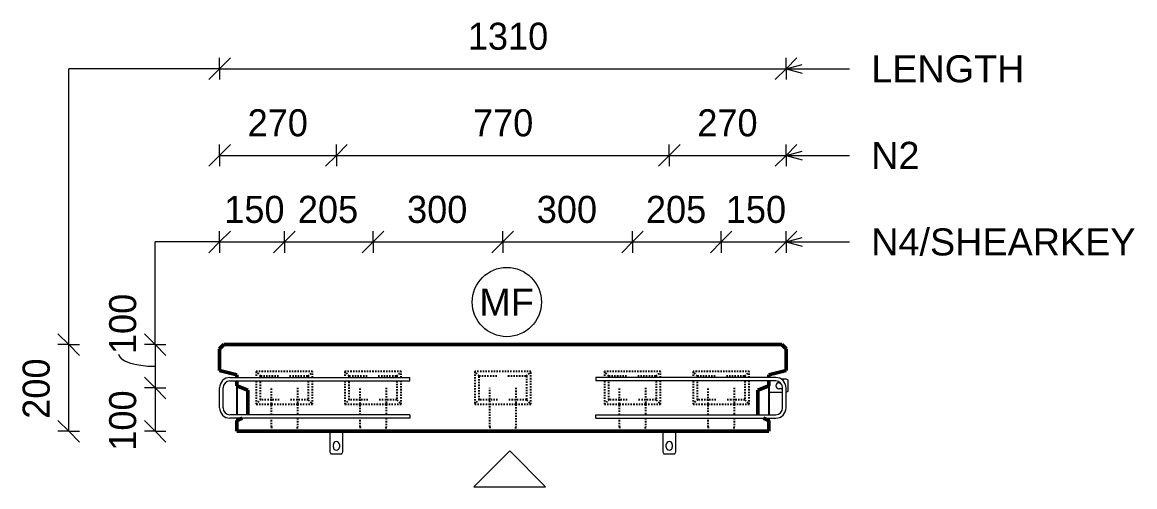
# Model space of a CAD drawing. Header units: millimetres. Extents: x -20701 to -6422, y 1067 to 18539.
# Drawn here: x -20701 to -18128, y 2383 to 3456 of the extents above; entities that cross this region are included whole.
import ezdxf

# ---------------------------------------------------------------- set-up
doc = ezdxf.new("R2010")
doc.units = ezdxf.units.MM
doc.linetypes.add('Dash', pattern=[6.36, 3.18, -3.18])
for name, color, linetype, lineweight in [('A-ANNO-DIMS', 211, 'Continuous', 9), ('A-ANNO-DIMS-25', 211, 'Continuous', 9), ('A-DETL-THIN', 151, 'Continuous', 18), ('A-GENM', 13, 'Continuous', 18), ('A-WALL', 113, 'Continuous', 25), ('A-WALL-HDLN', 110, 'Dash', 25), ('G-ANNO-TEXT', 231, 'Continuous', 9), ('S-RBAR', 171, 'Continuous', 18)]:
    doc.layers.add(name, color=color, linetype=linetype, lineweight=lineweight)
doc.styles.add('Arial', font='arial.ttf', dxfattribs={"height": 62.5})
doc.styles.add('Nirmala UI Semilight', font='NirmalaS.ttf', dxfattribs={"height": 62.5})
doc.dimstyles.new('Arrow_Filled_-_2_5_NI_UI', dxfattribs={"dimscale": 304.8, "dimtxt": 65.460247, "dimasz": 0.164042, "dimexe": 0.082021, "dimexo": 0.0625, "dimgap": 0.082021, "dimtad": 1, "dimdec": 0, "dimzin": 0, "dimdsep": 46, "dimtxsty": 'Nirmala UI Semilight', "dimblk1": 'OBLIQUE', "dimblk2": 'OBLIQUE', "dimsah": 1, "dimcen": 0.09, "dimazin": 0, "dimtfac": 1, "dimtdec": 4, "dimtix": 1, "dimtmove": 0, "dimatfit": 3, "dimfxl": 0.082021, "dimfxlon": 1, "dimtvp": 1, "dimtolj": 1, "dimtzin": 0, "dimarcsym": 2})
doc.dimstyles.new('Arrow_Filled_-_2_5_NI_UI_1', dxfattribs={"dimscale": 304.8, "dimtxt": 65.460247, "dimasz": 0.164042, "dimexe": 0.082021, "dimexo": 0.0625, "dimgap": 0.082021, "dimtad": 1, "dimdec": 0, "dimzin": 0, "dimdsep": 46, "dimtxsty": 'Nirmala UI Semilight', "dimblk1": 'OBLIQUE', "dimblk2": 'OBLIQUE', "dimsah": 1, "dimcen": 0.09, "dimazin": 0, "dimtfac": 1, "dimtdec": 4, "dimtix": 1, "dimtmove": 1, "dimatfit": 3, "dimfxl": 0.082021, "dimfxlon": 1, "dimtvp": 1, "dimtolj": 1, "dimtzin": 0, "dimarcsym": 2})
doc.dimstyles.new('Arrow_Filled_-_2_5_NI_UI_2', dxfattribs={"dimscale": 304.8, "dimtxt": 65.460247, "dimasz": 0.164042, "dimexe": 0.082021, "dimexo": 0.0625, "dimgap": 0.082021, "dimtad": 1, "dimdec": 0, "dimzin": 0, "dimdsep": 46, "dimtxsty": 'Nirmala UI Semilight', "dimblk1": 'OBLIQUE', "dimblk2": 'OBLIQUE', "dimsah": 1, "dimcen": 0.09, "dimazin": 0, "dimtfac": 1, "dimtdec": 4, "dimtix": 1, "dimtmove": 2, "dimatfit": 3, "dimfxl": 0.082021, "dimfxlon": 1, "dimtvp": 1, "dimtolj": 1, "dimtzin": 0, "dimarcsym": 2})

# ---------------------------------------------------------------- blocks, each defined once
blk = doc.blocks.new('RR spread anchor face based - RR-SA-1_4-160-2134593-Elevation Top')
at = {"layer": 'A-GENM'}
for p, q in [((-19219.6, 2511.2), (-19219.6, 2463.8)), ((-19189.6, 2463.8), (-19189.6, 2511.2)), ((-19211.6, 2474.3), (-19211.6, 2480.3)), ((-19197.6, 2480.3), (-19197.6, 2474.3)), ((-19219.6, 2463.8), (-19217.1, 2458.8)), ((-19217.1, 2458.8), (-19192.1, 2458.8)), ((-19192.1, 2458.8), (-19189.6, 2463.8))]:
    blk.add_line(p, q, dxfattribs=at)
for centre, start, end in [((-19204.6, 2480.3), 0, 180), ((-19204.6, 2474.3), 180, 0)]:
    blk.add_arc(centre, 7, start, end, dxfattribs=at)
blk = doc.blocks.new('RR spread anchor face based - RR-SA-2_5-200-1726821-Elevation Top')
at = {"layer": 'A-GENM'}
for p, q in [((-18934.6, 2631.2), (-18945.5, 2631.2)), ((-18929.6, 2628.7), (-18934.6, 2631.2)), ((-18929.6, 2603.7), (-18929.6, 2628.7)), ((-18974.6, 2601.2), (-18942.6, 2601.2)), ((-18951.1, 2623.2), (-18948.2, 2623.2)), ((-18945.1, 2609.2), (-18951.1, 2609.2)), ((-18934.6, 2601.2), (-18929.6, 2603.7))]:
    blk.add_line(p, q, dxfattribs=at)
for centre, start, end in [((-18951.1, 2616.2), 90, 270), ((-18945.1, 2616.2), 270, 291.1151)]:
    blk.add_arc(centre, 7, start, end, dxfattribs=at)
blk = doc.blocks.new('DIMBLOCK1-Elevation Top')
at = {"layer": 'A-ANNO-DIMS-25'}
for p, q in [((-20244.6, 2948.3), (-20219.6, 2973.3)), ((-20244.6, 2948.3), (-20244.6, 2973.3)), ((-20094.7, 2948.3), (-20069.7, 2973.3)), ((-20094.7, 2948.3), (-20094.7, 2973.3)), ((-20244.6, 2948.3), (-20269.6, 2923.3)), ((-20244.6, 2948.3), (-20094.7, 2948.3)), ((-20244.6, 2948.3), (-20244.6, 2923.3)), ((-20094.7, 2948.3), (-20119.7, 2923.3)), ((-20094.7, 2948.3), (-20094.7, 2923.3))]:
    blk.add_line(p, q, dxfattribs=at)
at = {"layer": 'A-ANNO-DIMS-25', "color": 0, "insert": (-20233.9, 3054.8), "char_height": 62.5, "width": 154.248, "attachment_point": 1, "line_spacing_factor": 1.142579, "style": 'Nirmala UI Semilight'}
blk.add_mtext('150', dxfattribs=at)
blk = doc.blocks.new('_Oblique')
at = {"color": 0, "linetype": 'ByBlock', "lineweight": -2}
blk.add_line((-0.5, -0.5), (0.5, 0.5), dxfattribs=at)
blk = doc.blocks.new('DIMBLOCK2-Elevation Top')
at = {"layer": 'A-ANNO-DIMS-25'}
for p, q in [((-20094.7, 2948.3), (-20069.7, 2973.3)), ((-20094.7, 2948.3), (-20094.7, 2973.3)), ((-19889.7, 2948.3), (-19864.7, 2973.3)), ((-19889.7, 2948.3), (-19889.7, 2973.3)), ((-20094.7, 2948.3), (-20119.7, 2923.3)), ((-20094.7, 2948.3), (-19889.7, 2948.3)), ((-20094.7, 2948.3), (-20094.7, 2923.3)), ((-19889.7, 2948.3), (-19914.7, 2923.3)), ((-19889.7, 2948.3), (-19889.7, 2923.3))]:
    blk.add_line(p, q, dxfattribs=at)
at = {"layer": 'A-ANNO-DIMS-25', "color": 0, "insert": (-20063.6, 3054.8), "char_height": 62.5, "width": 171.387, "attachment_point": 1, "line_spacing_factor": 1.142579, "style": 'Nirmala UI Semilight'}
blk.add_mtext('205', dxfattribs=at)
blk = doc.blocks.new('DIMBLOCK3-Elevation Top')
at = {"layer": 'A-ANNO-DIMS-25'}
for p, q in [((-19889.7, 2948.3), (-19864.7, 2973.3)), ((-19889.7, 2948.3), (-19889.7, 2973.3)), ((-19589.7, 2948.3), (-19564.7, 2973.3)), ((-19589.7, 2948.3), (-19589.7, 2973.3)), ((-19889.7, 2948.3), (-19914.7, 2923.3)), ((-19889.7, 2948.3), (-19589.7, 2948.3)), ((-19889.7, 2948.3), (-19889.7, 2923.3)), ((-19589.7, 2948.3), (-19614.7, 2923.3)), ((-19589.7, 2948.3), (-19589.7, 2923.3))]:
    blk.add_line(p, q, dxfattribs=at)
at = {"layer": 'A-ANNO-DIMS-25', "color": 0, "insert": (-19811.1, 3054.8), "char_height": 62.5, "width": 171.387, "attachment_point": 1, "line_spacing_factor": 1.142579, "style": 'Nirmala UI Semilight'}
blk.add_mtext('300', dxfattribs=at)
blk = doc.blocks.new('DIMBLOCK4-Elevation Top')
at = {"layer": 'A-ANNO-DIMS-25'}
for p, q in [((-19589.7, 2948.3), (-19564.7, 2973.3)), ((-19589.7, 2948.3), (-19589.7, 2973.3)), ((-19289.7, 2948.3), (-19264.7, 2973.3)), ((-19289.7, 2948.3), (-19289.7, 2973.3)), ((-19589.7, 2948.3), (-19614.7, 2923.3)), ((-19589.7, 2948.3), (-19289.7, 2948.3)), ((-19589.7, 2948.3), (-19589.7, 2923.3)), ((-19289.7, 2948.3), (-19314.7, 2923.3)), ((-19289.7, 2948.3), (-19289.7, 2923.3))]:
    blk.add_line(p, q, dxfattribs=at)
at = {"layer": 'A-ANNO-DIMS-25', "color": 0, "insert": (-19511.1, 3054.8), "char_height": 62.5, "width": 171.387, "attachment_point": 1, "line_spacing_factor": 1.142579, "style": 'Nirmala UI Semilight'}
blk.add_mtext('300', dxfattribs=at)
blk = doc.blocks.new('DIMBLOCK5-Elevation Top')
at = {"layer": 'A-ANNO-DIMS-25'}
for p, q in [((-19289.7, 2948.3), (-19264.7, 2973.3)), ((-19289.7, 2948.3), (-19289.7, 2973.3)), ((-19084.7, 2948.3), (-19059.7, 2973.3)), ((-19084.7, 2948.3), (-19084.7, 2973.3)), ((-19289.7, 2948.3), (-19314.7, 2923.3)), ((-19289.7, 2948.3), (-19084.7, 2948.3)), ((-19289.7, 2948.3), (-19289.7, 2923.3)), ((-19084.7, 2948.3), (-19109.7, 2923.3)), ((-19084.7, 2948.3), (-19084.7, 2923.3))]:
    blk.add_line(p, q, dxfattribs=at)
at = {"layer": 'A-ANNO-DIMS-25', "color": 0, "insert": (-19258.6, 3054.8), "char_height": 62.5, "width": 171.387, "attachment_point": 1, "line_spacing_factor": 1.142579, "style": 'Nirmala UI Semilight'}
blk.add_mtext('205', dxfattribs=at)
blk = doc.blocks.new('DIMBLOCK6-Elevation Top')
at = {"layer": 'A-ANNO-DIMS-25'}
for p, q in [((-19084.7, 2948.3), (-19059.7, 2973.3)), ((-19084.7, 2948.3), (-19084.7, 2973.3)), ((-18934.6, 2948.3), (-18909.6, 2973.3)), ((-18934.6, 2948.3), (-18934.6, 2973.3)), ((-19084.7, 2948.3), (-19109.7, 2923.3)), ((-19084.7, 2948.3), (-18934.6, 2948.3)), ((-19084.7, 2948.3), (-19084.7, 2923.3)), ((-18934.6, 2948.3), (-18959.6, 2923.3)), ((-18934.6, 2948.3), (-18934.6, 2923.3))]:
    blk.add_line(p, q, dxfattribs=at)
at = {"layer": 'A-ANNO-DIMS-25', "color": 0, "insert": (-19073.9, 3054.8), "char_height": 62.5, "width": 154.248, "attachment_point": 1, "line_spacing_factor": 1.142579, "style": 'Nirmala UI Semilight'}
blk.add_mtext('150', dxfattribs=at)
blk = doc.blocks.new('DIMBLOCK7-Elevation Top')
at = {"layer": 'A-ANNO-DIMS-25'}
for p, q in [((-20244.6, 3148.3), (-20219.6, 3173.3)), ((-20244.6, 3148.3), (-20244.6, 3173.3)), ((-19974.6, 3148.3), (-19949.6, 3173.3)), ((-19974.6, 3148.3), (-19974.6, 3173.3)), ((-20244.6, 3148.3), (-20269.6, 3123.3)), ((-20244.6, 3148.3), (-19974.6, 3148.3)), ((-20244.6, 3148.3), (-20244.6, 3123.3)), ((-19974.6, 3148.3), (-19999.6, 3123.3)), ((-19974.6, 3148.3), (-19974.6, 3123.3))]:
    blk.add_line(p, q, dxfattribs=at)
at = {"layer": 'A-ANNO-DIMS-25', "color": 0, "insert": (-20179.8, 3254.8), "char_height": 62.5, "width": 168.53, "attachment_point": 1, "line_spacing_factor": 1.142579, "style": 'Nirmala UI Semilight'}
blk.add_mtext('270', dxfattribs=at)
blk = doc.blocks.new('DIMBLOCK8-Elevation Top')
at = {"layer": 'A-ANNO-DIMS-25'}
for p, q in [((-19974.6, 3148.3), (-19949.6, 3173.3)), ((-19974.6, 3148.3), (-19974.6, 3173.3)), ((-19204.6, 3148.3), (-19179.6, 3173.3)), ((-19204.6, 3148.3), (-19204.6, 3173.3)), ((-19974.6, 3148.3), (-19999.6, 3123.3)), ((-19974.6, 3148.3), (-19204.6, 3148.3)), ((-19974.6, 3148.3), (-19974.6, 3123.3)), ((-19204.6, 3148.3), (-19229.6, 3123.3)), ((-19204.6, 3148.3), (-19204.6, 3123.3))]:
    blk.add_line(p, q, dxfattribs=at)
at = {"layer": 'A-ANNO-DIMS-25', "color": 0, "insert": (-19658.6, 3254.8), "char_height": 62.5, "width": 165.674, "attachment_point": 1, "line_spacing_factor": 1.142579, "style": 'Nirmala UI Semilight'}
blk.add_mtext('770', dxfattribs=at)
blk = doc.blocks.new('DIMBLOCK9-Elevation Top')
at = {"layer": 'A-ANNO-DIMS-25'}
for p, q in [((-19204.6, 3148.3), (-19179.6, 3173.3)), ((-19204.6, 3148.3), (-19204.6, 3173.3)), ((-18934.6, 3148.3), (-18909.6, 3173.3)), ((-18934.6, 3148.3), (-18934.6, 3173.3)), ((-19204.6, 3148.3), (-19229.6, 3123.3)), ((-19204.6, 3148.3), (-18934.6, 3148.3)), ((-19204.6, 3148.3), (-19204.6, 3123.3)), ((-18934.6, 3148.3), (-18959.6, 3123.3)), ((-18934.6, 3148.3), (-18934.6, 3123.3))]:
    blk.add_line(p, q, dxfattribs=at)
at = {"layer": 'A-ANNO-DIMS-25', "color": 0, "insert": (-19139.8, 3254.8), "char_height": 62.5, "width": 168.53, "attachment_point": 1, "line_spacing_factor": 1.142579, "style": 'Nirmala UI Semilight'}
blk.add_mtext('270', dxfattribs=at)
blk = doc.blocks.new('DIMBLOCK10-Elevation Top')
at = {"layer": 'A-ANNO-DIMS-25'}
for p, q in [((-20244.6, 3348.3), (-20219.6, 3373.3)), ((-20244.6, 3348.3), (-20244.6, 3373.3)), ((-18934.6, 3348.3), (-18909.6, 3373.3)), ((-18934.6, 3348.3), (-18934.6, 3373.3)), ((-20244.6, 3348.3), (-20269.6, 3323.3)), ((-20244.6, 3348.3), (-18934.6, 3348.3)), ((-20244.6, 3348.3), (-20244.6, 3323.3)), ((-18934.6, 3348.3), (-18959.6, 3323.3)), ((-18934.6, 3348.3), (-18934.6, 3323.3))]:
    blk.add_line(p, q, dxfattribs=at)
at = {"layer": 'A-ANNO-DIMS-25', "color": 0, "insert": (-19670.5, 3454.8), "char_height": 62.5, "width": 194.238, "attachment_point": 1, "line_spacing_factor": 1.142579, "style": 'Nirmala UI Semilight'}
blk.add_mtext('1310', dxfattribs=at)
blk = doc.blocks.new('DIMBLOCK11-Elevation Top')
at = {"layer": 'A-ANNO-DIMS-25'}
for p, q in [((-20393.6, 2711.2), (-20418.6, 2736.2)), ((-20393.6, 2711.2), (-20418.6, 2711.2)), ((-20393.6, 2711.2), (-20393.6, 2611.2)), ((-20393.6, 2711.2), (-20368.6, 2686.2)), ((-20393.6, 2711.2), (-20368.6, 2711.2)), ((-20393.6, 2611.2), (-20418.6, 2636.2)), ((-20393.6, 2611.2), (-20418.6, 2611.2)), ((-20393.6, 2611.2), (-20368.6, 2586.2)), ((-20393.6, 2611.2), (-20368.6, 2611.2))]:
    blk.add_line(p, q, dxfattribs=at)
blk.add_ellipse((-20393.6, 2689.2), major_axis=(-84.5, 0), ratio=0.331569, start_param=0, end_param=1.570796, dxfattribs=at)
at = {"layer": 'A-ANNO-DIMS-25', "color": 0, "insert": (-20500.1, 2689.2), "char_height": 62.5, "width": 154.248, "attachment_point": 1, "rotation": 90, "line_spacing_factor": 1.142579, "style": 'Nirmala UI Semilight'}
blk.add_mtext('100', dxfattribs=at)
blk = doc.blocks.new('DIMBLOCK12-Elevation Top')
at = {"layer": 'A-ANNO-DIMS-25'}
for p, q in [((-20393.6, 2611.2), (-20418.6, 2636.2)), ((-20393.6, 2611.2), (-20418.6, 2611.2)), ((-20393.6, 2611.2), (-20393.6, 2511.2)), ((-20393.6, 2611.2), (-20368.6, 2586.2)), ((-20393.6, 2611.2), (-20368.6, 2611.2)), ((-20393.6, 2511.2), (-20418.6, 2536.2)), ((-20393.6, 2511.2), (-20418.6, 2511.2)), ((-20393.6, 2511.2), (-20368.6, 2486.2)), ((-20393.6, 2511.2), (-20368.6, 2511.2))]:
    blk.add_line(p, q, dxfattribs=at)
at = {"layer": 'A-ANNO-DIMS-25', "color": 0, "insert": (-20500.1, 2466), "char_height": 62.5, "width": 154.248, "attachment_point": 1, "rotation": 90, "line_spacing_factor": 1.142579, "style": 'Nirmala UI Semilight'}
blk.add_mtext('100', dxfattribs=at)
blk = doc.blocks.new('DIMBLOCK13-Elevation Top')
at = {"layer": 'A-ANNO-DIMS-25'}
for p, q in [((-20593.6, 2711.2), (-20618.6, 2736.2)), ((-20593.6, 2711.2), (-20618.6, 2711.2)), ((-20593.6, 2511.2), (-20593.6, 2711.2)), ((-20593.6, 2711.2), (-20568.6, 2686.2)), ((-20593.6, 2711.2), (-20568.6, 2711.2)), ((-20593.6, 2511.2), (-20618.6, 2536.2)), ((-20593.6, 2511.2), (-20618.6, 2511.2)), ((-20593.6, 2511.2), (-20568.6, 2486.2)), ((-20593.6, 2511.2), (-20568.6, 2511.2))]:
    blk.add_line(p, q, dxfattribs=at)
at = {"layer": 'A-ANNO-DIMS-25', "color": 0, "insert": (-20700.1, 2539.8), "char_height": 62.5, "width": 171.387, "attachment_point": 1, "rotation": 90, "line_spacing_factor": 1.142579, "style": 'Nirmala UI Semilight'}
blk.add_mtext('200', dxfattribs=at)

msp = doc.modelspace()

# ---------------------------------------------------------------- linework, layer by layer
at = {"layer": 'A-DETL-THIN'}
for p, q in [((-20593.6, 2711.2), (-20593.6, 3348.3)), ((-20244.6, 3348.3), (-20593.6, 3348.3)), ((-20393.6, 2711.2), (-20393.6, 2948.3)), ((-20244.6, 2948.3), (-20393.6, 2948.3)), ((-19573.7, 2466.1), (-19656.9, 2382.9)), ((-19490.6, 2382.9), (-19573.7, 2466.1)), ((-19656.9, 2382.9), (-19490.6, 2382.9))]:
    msp.add_line(p, q, dxfattribs=at)
msp.add_circle((-19580.3, 2809.5), 80, dxfattribs=at)
at = {"layer": 'A-WALL', "lineweight": 50}
for p, q in [((-20234.6, 2711.2), (-20244.6, 2701.2)), ((-18944.6, 2711.2), (-20234.6, 2711.2)), ((-18934.6, 2701.2), (-18944.6, 2711.2)), ((-20244.6, 2701.2), (-20244.6, 2651.2)), ((-18934.6, 2651.2), (-18934.6, 2701.2)), ((-20244.6, 2651.2), (-20204.6, 2641.2)), ((-18974.6, 2641.2), (-18934.6, 2651.2)), ((-20204.6, 2641.2), (-20204.6, 2635.2)), ((-20204.6, 2627.2), (-20204.6, 2616.2)), ((-18974.6, 2635.2), (-18974.6, 2641.2)), ((-18974.6, 2616.2), (-18974.6, 2627.2)), ((-20204.6, 2616.2), (-20179.6, 2606.2)), ((-20179.6, 2606.2), (-20179.6, 2549.2)), ((-18999.6, 2606.2), (-18974.6, 2616.2)), ((-18999.6, 2549.2), (-18999.6, 2606.2)), ((-20192.1, 2541.2), (-20204.6, 2536.2)), ((-20204.6, 2536.2), (-20204.6, 2511.2)), ((-18974.6, 2536.2), (-18987.1, 2541.2)), ((-18974.6, 2511.2), (-18974.6, 2536.2)), ((-20204.6, 2511.2), (-18974.6, 2511.2))]:
    msp.add_line(p, q, dxfattribs=at)
at = {"layer": 'A-WALL'}
for p, q in [((-20204.6, 2616.1), (-20204.6, 2549.2)), ((-18974.6, 2616.1), (-18974.6, 2549.2)), ((-20204.6, 2541.2), (-20204.6, 2536.2)), ((-18974.6, 2541.2), (-18974.6, 2536.2))]:
    msp.add_line(p, q, dxfattribs=at)
at = {"layer": 'A-WALL-HDLN'}
for p, q in [((-20029.7, 2648.7), (-20159.7, 2648.7)), ((-20159.7, 2648.7), (-20159.7, 2635.2)), ((-20149.7, 2638.7), (-20159.7, 2648.7)), ((-20159.7, 2627.2), (-20159.7, 2573.7)), ((-20149.7, 2638.7), (-20106.7, 2638.7)), ((-20149.7, 2635.2), (-20149.7, 2638.7)), ((-20149.7, 2583.7), (-20149.7, 2627.2)), ((-20082.7, 2638.7), (-20039.7, 2638.7)), ((-20039.7, 2638.7), (-20029.7, 2648.7)), ((-20039.7, 2638.7), (-20039.7, 2635.2)), ((-20039.7, 2627.2), (-20039.7, 2583.7)), ((-20029.7, 2635.2), (-20029.7, 2648.7)), ((-20029.7, 2573.7), (-20029.7, 2627.2)), ((-19824.7, 2648.7), (-19954.7, 2648.7)), ((-19954.7, 2648.7), (-19954.7, 2635.2)), ((-19944.7, 2638.7), (-19954.7, 2648.7)), ((-19954.7, 2627.2), (-19954.7, 2573.7)), ((-19944.7, 2638.7), (-19901.7, 2638.7)), ((-19944.7, 2635.2), (-19944.7, 2638.7)), ((-19944.7, 2583.7), (-19944.7, 2627.2)), ((-19877.7, 2638.7), (-19834.7, 2638.7)), ((-19834.7, 2638.7), (-19824.7, 2648.7)), ((-19834.7, 2638.7), (-19834.7, 2635.2)), ((-19834.7, 2627.2), (-19834.7, 2583.7)), ((-19824.7, 2635.2), (-19824.7, 2648.7)), ((-19824.7, 2573.7), (-19824.7, 2627.2)), ((-19524.7, 2648.7), (-19654.7, 2648.7)), ((-19654.7, 2648.7), (-19654.7, 2573.7)), ((-19644.7, 2638.7), (-19654.7, 2648.7)), ((-19644.7, 2638.7), (-19601.7, 2638.7)), ((-19644.7, 2583.7), (-19644.7, 2638.7)), ((-19577.7, 2638.7), (-19534.7, 2638.7)), ((-19534.7, 2638.7), (-19524.7, 2648.7)), ((-19534.7, 2638.7), (-19534.7, 2583.7)), ((-19524.7, 2573.7), (-19524.7, 2648.7)), ((-19224.7, 2648.7), (-19354.7, 2648.7)), ((-19354.7, 2648.7), (-19354.7, 2635.2)), ((-19344.7, 2638.7), (-19354.7, 2648.7)), ((-19354.7, 2627.2), (-19354.7, 2573.7)), ((-19344.7, 2638.7), (-19301.7, 2638.7)), ((-19344.7, 2635.2), (-19344.7, 2638.7)), ((-19344.7, 2583.7), (-19344.7, 2627.2)), ((-19277.7, 2638.7), (-19234.7, 2638.7)), ((-19234.7, 2638.7), (-19224.7, 2648.7)), ((-19234.7, 2638.7), (-19234.7, 2635.2)), ((-19234.7, 2627.2), (-19234.7, 2583.7)), ((-19224.7, 2635.2), (-19224.7, 2648.7)), ((-19224.7, 2573.7), (-19224.7, 2627.2)), ((-19019.7, 2648.7), (-19149.7, 2648.7)), ((-19149.7, 2648.7), (-19149.7, 2635.2)), ((-19139.7, 2638.7), (-19149.7, 2648.7)), ((-19149.7, 2627.2), (-19149.7, 2573.7)), ((-19139.7, 2638.7), (-19096.7, 2638.7)), ((-19139.7, 2635.2), (-19139.7, 2638.7)), ((-19139.7, 2583.7), (-19139.7, 2627.2)), ((-19072.7, 2638.7), (-19029.7, 2638.7)), ((-19029.7, 2638.7), (-19019.7, 2648.7)), ((-19029.7, 2638.7), (-19029.7, 2635.2)), ((-19029.7, 2627.2), (-19029.7, 2583.7)), ((-19019.7, 2635.2), (-19019.7, 2648.7)), ((-19019.7, 2573.7), (-19019.7, 2627.2)), ((-20159.7, 2573.7), (-20149.7, 2583.7)), ((-20159.7, 2573.7), (-20124.7, 2573.7)), ((-20124.7, 2583.7), (-20149.7, 2583.7)), ((-20106.7, 2583.7), (-20124.6, 2583.7)), ((-20124.6, 2573.7), (-20064.7, 2573.7)), ((-20064.7, 2583.7), (-20082.7, 2583.7)), ((-20039.7, 2583.7), (-20064.6, 2583.7)), ((-20064.6, 2573.7), (-20029.7, 2573.7)), ((-20039.7, 2583.7), (-20029.7, 2573.7)), ((-19954.7, 2573.7), (-19944.7, 2583.7)), ((-19954.7, 2573.7), (-19919.7, 2573.7)), ((-19919.7, 2583.7), (-19944.7, 2583.7)), ((-19901.7, 2583.7), (-19919.6, 2583.7)), ((-19919.6, 2573.7), (-19859.7, 2573.7)), ((-19859.7, 2583.7), (-19877.7, 2583.7)), ((-19834.7, 2583.7), (-19859.6, 2583.7)), ((-19859.6, 2573.7), (-19824.7, 2573.7)), ((-19834.7, 2583.7), (-19824.7, 2573.7)), ((-19654.7, 2573.7), (-19644.7, 2583.7)), ((-19654.7, 2573.7), (-19619.7, 2573.7)), ((-19619.7, 2583.7), (-19644.7, 2583.7)), ((-19601.7, 2583.7), (-19619.6, 2583.7)), ((-19619.6, 2573.7), (-19559.7, 2573.7)), ((-19559.7, 2583.7), (-19577.7, 2583.7)), ((-19534.7, 2583.7), (-19559.6, 2583.7)), ((-19559.6, 2573.7), (-19524.7, 2573.7)), ((-19534.7, 2583.7), (-19524.7, 2573.7)), ((-19354.7, 2573.7), (-19344.7, 2583.7)), ((-19354.7, 2573.7), (-19319.7, 2573.7)), ((-19319.7, 2583.7), (-19344.7, 2583.7)), ((-19301.7, 2583.7), (-19319.6, 2583.7)), ((-19319.6, 2573.7), (-19259.7, 2573.7)), ((-19259.7, 2583.7), (-19277.7, 2583.7)), ((-19234.7, 2583.7), (-19259.6, 2583.7)), ((-19259.6, 2573.7), (-19224.7, 2573.7)), ((-19234.7, 2583.7), (-19224.7, 2573.7)), ((-19149.7, 2573.7), (-19139.7, 2583.7)), ((-19149.7, 2573.7), (-19114.7, 2573.7)), ((-19114.7, 2583.7), (-19139.7, 2583.7)), ((-19096.7, 2583.7), (-19114.6, 2583.7)), ((-19114.6, 2573.7), (-19054.7, 2573.7)), ((-19054.7, 2583.7), (-19072.7, 2583.7)), ((-19029.7, 2583.7), (-19054.6, 2583.7)), ((-19054.6, 2573.7), (-19019.7, 2573.7)), ((-19029.7, 2583.7), (-19019.7, 2573.7)), ((-20124.7, 2521.2), (-20124.7, 2511.2)), ((-20064.7, 2511.2), (-20064.7, 2521.2)), ((-19919.7, 2521.2), (-19919.7, 2511.2)), ((-19859.7, 2511.2), (-19859.7, 2521.2)), ((-19619.7, 2521.2), (-19619.7, 2511.2)), ((-19559.7, 2511.2), (-19559.7, 2521.2)), ((-19319.7, 2521.2), (-19319.7, 2511.2)), ((-19259.7, 2511.2), (-19259.7, 2521.2)), ((-19114.7, 2521.2), (-19114.7, 2511.2)), ((-19054.7, 2511.2), (-19054.7, 2521.2))]:
    msp.add_line(p, q, dxfattribs=at)
at = {"layer": 'A-WALL-HDLN', "flags": 128}
for points in [[(-20124.7, 2549.2), (-20124.7, 2549.5), (-20124.7, 2552.9), (-20124.7, 2556.2), (-20124.7, 2559.5), (-20124.7, 2562.8), (-20124.7, 2565.9), (-20124.7, 2569), (-20124.7, 2572), (-20124.7, 2574.9), (-20124.7, 2577.8), (-20124.7, 2580.5), (-20124.7, 2583.2), (-20124.7, 2585.8), (-20124.7, 2588.2), (-20124.7, 2590.6), (-20124.7, 2592.8), (-20124.7, 2594.9), (-20124.7, 2596.9), (-20124.7, 2598.8), (-20124.7, 2600.6), (-20124.7, 2602.2), (-20124.7, 2603.7), (-20124.7, 2605.1), (-20124.7, 2606.3), (-20124.7, 2607.4), (-20124.7, 2608.4), (-20124.7, 2609.2), (-20124.7, 2609.9), (-20124.7, 2610.4), (-20124.7, 2610.8), (-20124.7, 2611.1), (-20124.7, 2611.2), (-20124.7, 2611.2)], [(-20064.7, 2611.2), (-20064.7, 2611.1), (-20064.7, 2610.9), (-20064.7, 2610.5), (-20064.7, 2610), (-20064.7, 2609.4), (-20064.7, 2608.6), (-20064.7, 2607.7), (-20064.7, 2606.6), (-20064.7, 2605.4), (-20064.7, 2604.1), (-20064.7, 2602.6), (-20064.7, 2601), (-20064.7, 2599.3), (-20064.7, 2597.4), (-20064.7, 2595.5), (-20064.7, 2593.4), (-20064.7, 2591.2), (-20064.7, 2588.9), (-20064.7, 2586.4), (-20064.7, 2583.9), (-20064.7, 2581.3), (-20064.7, 2578.5), (-20064.7, 2575.7), (-20064.7, 2572.8), (-20064.7, 2569.8), (-20064.7, 2566.8), (-20064.7, 2563.6), (-20064.7, 2560.4), (-20064.7, 2557.1), (-20064.7, 2553.8), (-20064.7, 2550.4), (-20064.7, 2549.2)], [(-19919.7, 2549.2), (-19919.7, 2549.5), (-19919.7, 2552.9), (-19919.7, 2556.2), (-19919.7, 2559.5), (-19919.7, 2562.8), (-19919.7, 2565.9), (-19919.7, 2569), (-19919.7, 2572), (-19919.7, 2574.9), (-19919.7, 2577.8), (-19919.7, 2580.5), (-19919.7, 2583.2), (-19919.7, 2585.8), (-19919.7, 2588.2), (-19919.7, 2590.6), (-19919.7, 2592.8), (-19919.7, 2594.9), (-19919.7, 2596.9), (-19919.7, 2598.8), (-19919.7, 2600.6), (-19919.7, 2602.2), (-19919.7, 2603.7), (-19919.7, 2605.1), (-19919.7, 2606.3), (-19919.7, 2607.4), (-19919.7, 2608.4), (-19919.7, 2609.2), (-19919.7, 2609.9), (-19919.7, 2610.4), (-19919.7, 2610.8), (-19919.7, 2611.1), (-19919.7, 2611.2), (-19919.7, 2611.2)], [(-19859.7, 2611.2), (-19859.7, 2611.1), (-19859.7, 2610.9), (-19859.7, 2610.5), (-19859.7, 2610), (-19859.7, 2609.4), (-19859.7, 2608.6), (-19859.7, 2607.7), (-19859.7, 2606.6), (-19859.7, 2605.4), (-19859.7, 2604.1), (-19859.7, 2602.6), (-19859.7, 2601), (-19859.7, 2599.3), (-19859.7, 2597.4), (-19859.7, 2595.5), (-19859.7, 2593.4), (-19859.7, 2591.2), (-19859.7, 2588.9), (-19859.7, 2586.4), (-19859.7, 2583.9), (-19859.7, 2581.3), (-19859.7, 2578.5), (-19859.7, 2575.7), (-19859.7, 2572.8), (-19859.7, 2569.8), (-19859.7, 2566.8), (-19859.7, 2563.6), (-19859.7, 2560.4), (-19859.7, 2557.1), (-19859.7, 2553.8), (-19859.7, 2550.4), (-19859.7, 2549.2)], [(-19619.7, 2521.2), (-19619.7, 2524.8), (-19619.7, 2528.4), (-19619.7, 2532), (-19619.7, 2535.5), (-19619.7, 2539.1), (-19619.7, 2542.6), (-19619.7, 2546.1), (-19619.7, 2549.5), (-19619.7, 2552.9), (-19619.7, 2556.2), (-19619.7, 2559.5), (-19619.7, 2562.8), (-19619.7, 2565.9), (-19619.7, 2569), (-19619.7, 2572), (-19619.7, 2574.9), (-19619.7, 2577.8), (-19619.7, 2580.5), (-19619.7, 2583.2), (-19619.7, 2585.8), (-19619.7, 2588.2), (-19619.7, 2590.6), (-19619.7, 2592.8), (-19619.7, 2594.9), (-19619.7, 2596.9), (-19619.7, 2598.8), (-19619.7, 2600.6), (-19619.7, 2602.2), (-19619.7, 2603.7), (-19619.7, 2605.1), (-19619.7, 2606.3), (-19619.7, 2607.4), (-19619.7, 2608.4), (-19619.7, 2609.2), (-19619.7, 2609.9), (-19619.7, 2610.4), (-19619.7, 2610.8), (-19619.7, 2611.1), (-19619.7, 2611.2), (-19619.7, 2611.2)], [(-19559.7, 2611.2), (-19559.7, 2611.1), (-19559.7, 2610.9), (-19559.7, 2610.5), (-19559.7, 2610), (-19559.7, 2609.4), (-19559.7, 2608.6), (-19559.7, 2607.7), (-19559.7, 2606.6), (-19559.7, 2605.4), (-19559.7, 2604.1), (-19559.7, 2602.6), (-19559.7, 2601), (-19559.7, 2599.3), (-19559.7, 2597.4), (-19559.7, 2595.5), (-19559.7, 2593.4), (-19559.7, 2591.2), (-19559.7, 2588.9), (-19559.7, 2586.4), (-19559.7, 2583.9), (-19559.7, 2581.3), (-19559.7, 2578.5), (-19559.7, 2575.7), (-19559.7, 2572.8), (-19559.7, 2569.8), (-19559.7, 2566.8), (-19559.7, 2563.6), (-19559.7, 2560.4), (-19559.7, 2557.1), (-19559.7, 2553.8), (-19559.7, 2550.4), (-19559.7, 2547), (-19559.7, 2543.5), (-19559.7, 2540), (-19559.7, 2536.5), (-19559.7, 2532.9), (-19559.7, 2529.4), (-19559.7, 2525.8), (-19559.7, 2522.2), (-19559.7, 2521.2)], [(-19319.7, 2549.2), (-19319.7, 2549.5), (-19319.7, 2552.9), (-19319.7, 2556.2), (-19319.7, 2559.5), (-19319.7, 2562.8), (-19319.7, 2565.9), (-19319.7, 2569), (-19319.7, 2572), (-19319.7, 2574.9), (-19319.7, 2577.8), (-19319.7, 2580.5), (-19319.7, 2583.2), (-19319.7, 2585.8), (-19319.7, 2588.2), (-19319.7, 2590.6), (-19319.7, 2592.8), (-19319.7, 2594.9), (-19319.7, 2596.9), (-19319.7, 2598.8), (-19319.7, 2600.6), (-19319.7, 2602.2), (-19319.7, 2603.7), (-19319.7, 2605.1), (-19319.7, 2606.3), (-19319.7, 2607.4), (-19319.7, 2608.4), (-19319.7, 2609.2), (-19319.7, 2609.9), (-19319.7, 2610.4), (-19319.7, 2610.8), (-19319.7, 2611.1), (-19319.7, 2611.2), (-19319.7, 2611.2)], [(-19259.7, 2611.2), (-19259.7, 2611.1), (-19259.7, 2610.9), (-19259.7, 2610.5), (-19259.7, 2610), (-19259.7, 2609.4), (-19259.7, 2608.6), (-19259.7, 2607.7), (-19259.7, 2606.6), (-19259.7, 2605.4), (-19259.7, 2604.1), (-19259.7, 2602.6), (-19259.7, 2601), (-19259.7, 2599.3), (-19259.7, 2597.4), (-19259.7, 2595.5), (-19259.7, 2593.4), (-19259.7, 2591.2), (-19259.7, 2588.9), (-19259.7, 2586.4), (-19259.7, 2583.9), (-19259.7, 2581.3), (-19259.7, 2578.5), (-19259.7, 2575.7), (-19259.7, 2572.8), (-19259.7, 2569.8), (-19259.7, 2566.8), (-19259.7, 2563.6), (-19259.7, 2560.4), (-19259.7, 2557.1), (-19259.7, 2553.8), (-19259.7, 2550.4), (-19259.7, 2549.2)], [(-19114.7, 2549.2), (-19114.7, 2549.5), (-19114.7, 2552.9), (-19114.7, 2556.2), (-19114.7, 2559.5), (-19114.7, 2562.8), (-19114.7, 2565.9), (-19114.7, 2569), (-19114.7, 2572), (-19114.7, 2574.9), (-19114.7, 2577.8), (-19114.7, 2580.5), (-19114.7, 2583.2), (-19114.7, 2585.8), (-19114.7, 2588.2), (-19114.7, 2590.6), (-19114.7, 2592.8), (-19114.7, 2594.9), (-19114.7, 2596.9), (-19114.7, 2598.8), (-19114.7, 2600.6), (-19114.7, 2602.2), (-19114.7, 2603.7), (-19114.7, 2605.1), (-19114.7, 2606.3), (-19114.7, 2607.4), (-19114.7, 2608.4), (-19114.7, 2609.2), (-19114.7, 2609.9), (-19114.7, 2610.4), (-19114.7, 2610.8), (-19114.7, 2611.1), (-19114.7, 2611.2), (-19114.7, 2611.2)], [(-19054.7, 2611.2), (-19054.7, 2611.1), (-19054.7, 2610.9), (-19054.7, 2610.5), (-19054.7, 2610), (-19054.7, 2609.4), (-19054.7, 2608.6), (-19054.7, 2607.7), (-19054.7, 2606.6), (-19054.7, 2605.4), (-19054.7, 2604.1), (-19054.7, 2602.6), (-19054.7, 2601), (-19054.7, 2599.3), (-19054.7, 2597.4), (-19054.7, 2595.5), (-19054.7, 2593.4), (-19054.7, 2591.2), (-19054.7, 2588.9), (-19054.7, 2586.4), (-19054.7, 2583.9), (-19054.7, 2581.3), (-19054.7, 2578.5), (-19054.7, 2575.7), (-19054.7, 2572.8), (-19054.7, 2569.8), (-19054.7, 2566.8), (-19054.7, 2563.6), (-19054.7, 2560.4), (-19054.7, 2557.1), (-19054.7, 2553.8), (-19054.7, 2550.4), (-19054.7, 2549.2)], [(-20124.7, 2521.2), (-20124.7, 2524.8), (-20124.7, 2528.4), (-20124.7, 2532), (-20124.7, 2535.5), (-20124.7, 2539.1), (-20124.7, 2541.2)], [(-20064.7, 2541.2), (-20064.7, 2540), (-20064.7, 2536.5), (-20064.7, 2532.9), (-20064.7, 2529.4), (-20064.7, 2525.8), (-20064.7, 2522.2), (-20064.7, 2521.2)], [(-19919.7, 2521.2), (-19919.7, 2524.8), (-19919.7, 2528.4), (-19919.7, 2532), (-19919.7, 2535.5), (-19919.7, 2539.1), (-19919.7, 2541.2)], [(-19859.7, 2541.2), (-19859.7, 2540), (-19859.7, 2536.5), (-19859.7, 2532.9), (-19859.7, 2529.4), (-19859.7, 2525.8), (-19859.7, 2522.2), (-19859.7, 2521.2)], [(-19319.7, 2521.2), (-19319.7, 2524.8), (-19319.7, 2528.4), (-19319.7, 2532), (-19319.7, 2535.5), (-19319.7, 2539.1), (-19319.7, 2541.2)], [(-19259.7, 2541.2), (-19259.7, 2540), (-19259.7, 2536.5), (-19259.7, 2532.9), (-19259.7, 2529.4), (-19259.7, 2525.8), (-19259.7, 2522.2), (-19259.7, 2521.2)], [(-19114.7, 2521.2), (-19114.7, 2524.8), (-19114.7, 2528.4), (-19114.7, 2532), (-19114.7, 2535.5), (-19114.7, 2539.1), (-19114.7, 2541.2)], [(-19054.7, 2541.2), (-19054.7, 2540), (-19054.7, 2536.5), (-19054.7, 2532.9), (-19054.7, 2529.4), (-19054.7, 2525.8), (-19054.7, 2522.2), (-19054.7, 2521.2)]]:
    msp.add_lwpolyline(points, dxfattribs=at)
at = {"layer": 'G-ANNO-TEXT', "color": 10}
for p, q in [((-18934.6, 3348.3), (-18897.1, 3358.4)), ((-18934.6, 3348.3), (-18897.1, 3338.3)), ((-18934.6, 3348.3), (-18787.6, 3348.3)), ((-18934.6, 3148.3), (-18897.1, 3158.4)), ((-18934.6, 3148.3), (-18897.1, 3138.3)), ((-18934.6, 3148.3), (-18787.6, 3148.3)), ((-18934.6, 2948.4), (-18897.1, 2958.4)), ((-18934.6, 2948.4), (-18897.1, 2938.3)), ((-18934.6, 2948.4), (-18787.6, 2948.4))]:
    msp.add_line(p, q, dxfattribs=at)
at = {"layer": 'S-RBAR'}
for p, q in [((-20220.6, 2635.2), (-19804.6, 2635.2)), ((-20220.6, 2627.2), (-19804.6, 2627.2)), ((-19804.6, 2627.2), (-19804.6, 2635.2)), ((-18958.6, 2635.2), (-19374.6, 2635.2)), ((-19374.6, 2635.2), (-19374.6, 2627.2)), ((-18958.6, 2627.2), (-19374.6, 2627.2)), ((-20244.6, 2565.2), (-20244.6, 2611.2)), ((-20236.6, 2565.2), (-20236.6, 2611.2)), ((-18942.6, 2565.2), (-18942.6, 2611.2)), ((-18934.6, 2565.2), (-18934.6, 2611.2)), ((-19804.6, 2549.2), (-20220.6, 2549.2)), ((-19804.6, 2549.2), (-19804.6, 2541.2)), ((-19374.6, 2549.2), (-18958.6, 2549.2)), ((-19374.6, 2541.2), (-19374.6, 2549.2)), ((-19804.6, 2541.2), (-20220.6, 2541.2)), ((-19374.6, 2541.2), (-18958.6, 2541.2))]:
    msp.add_line(p, q, dxfattribs=at)
for centre, radius, start, end in [((-20220.6, 2611.2), 24, 90, 180), ((-20220.6, 2611.2), 16, 90, 180), ((-18958.6, 2611.2), 24, 0, 90), ((-18958.6, 2611.2), 16, 0, 90), ((-20220.6, 2565.2), 24, 180, 270), ((-20220.6, 2565.2), 16, 180, 270), ((-18958.6, 2565.2), 16, 270, 360), ((-18958.6, 2565.2), 24, 270, 360)]:
    msp.add_arc(centre, radius, start, end, dxfattribs=at)

# ---------------------------------------------------------------- block references
at = {"layer": 'A-GENM'}
for name, p in [('RR spread anchor face based - RR-SA-2_5-200-1726821-Elevation Top', (0, 0)), ('RR spread anchor face based - RR-SA-1_4-160-2134593-Elevation Top', (-770, 0)), ('RR spread anchor face based - RR-SA-1_4-160-2134593-Elevation Top', (0, 0))]:
    msp.add_blockref(name, p, dxfattribs=at)

# ---------------------------------------------------------------- texts
at = {"layer": 'G-ANNO-TEXT', "color": 7, "char_height": 62.5, "attachment_point": 1, "style": 'Arial'}
for s, insert, width in [('LENGTH', (-18737.6, 3379.6), 428.903), ('N2', (-18737.6, 3179.6), 134.283), ('N4/SHEARKEY', (-18737.6, 2979.6), 737.552), ('MF', (-19644, 2840.7), 150.316)]:
    msp.add_mtext(s, dxfattribs=dict(at, insert=insert, width=width))

# ---------------------------------------------------------------- dimensions: what is measured, and where the dimension line sits
at = {"layer": 'A-ANNO-DIMS'}
for base, p1, p2, override, picture, middle in [((-18934.6, 3348.3), (-20244.6, 3323.3), (-18934.6, 3323.3), {"dimpost": '<>', "dimfxl": 1310}, 'DIMBLOCK10-Elevation Top', (-19589.6, 3405.8)), ((-19974.6, 3148.3), (-20244.6, 3123.3), (-19974.6, 3123.3), {"dimpost": '<>', "dimfxl": 270}, 'DIMBLOCK7-Elevation Top', (-20109.6, 3205.6)), ((-19204.6, 3148.3), (-19974.6, 3123.3), (-19204.6, 3123.3), {"dimpost": '<>', "dimfxl": 770}, 'DIMBLOCK8-Elevation Top', (-19589.6, 3205.6)), ((-18934.6, 3148.3), (-19204.6, 3123.3), (-18934.6, 3123.3), {"dimpost": '<>', "dimfxl": 270}, 'DIMBLOCK9-Elevation Top', (-19069.6, 3205.6)), ((-20094.7, 2948.3), (-20244.6, 2923.3), (-20094.7, 2923.3), {"dimpost": '<>', "dimfxl": 149.896372}, 'DIMBLOCK1-Elevation Top', (-20169.6, 3005.8)), ((-19889.7, 2948.3), (-20094.7, 2923.3), (-19889.7, 2923.3), {"dimpost": '<>', "dimfxl": 205}, 'DIMBLOCK2-Elevation Top', (-19992.2, 3005.6)), ((-19589.7, 2948.3), (-19889.7, 2923.3), (-19589.7, 2923.3), {"dimpost": '<>', "dimfxl": 300}, 'DIMBLOCK3-Elevation Top', (-19739.7, 3005.6)), ((-19289.7, 2948.3), (-19589.7, 2923.3), (-19289.7, 2923.3), {"dimpost": '<>', "dimfxl": 300}, 'DIMBLOCK4-Elevation Top', (-19439.7, 3005.6)), ((-19084.7, 2948.3), (-19289.7, 2923.3), (-19084.7, 2923.3), {"dimpost": '<>', "dimfxl": 205}, 'DIMBLOCK5-Elevation Top', (-19187.2, 3005.6)), ((-18934.6, 2948.3), (-19084.7, 2923.3), (-18934.6, 2923.3), {"dimpost": '<>', "dimfxl": 150.103628}, 'DIMBLOCK6-Elevation Top', (-19009.6, 3005.8))]:
    dim = msp.add_linear_dim(base=base, p1=p1, p2=p2, dimstyle='Arrow_Filled_-_2_5_NI_UI', override=override, dxfattribs=at)
    dim.commit()
    dim.dimension.update_dxf_attribs({"geometry": picture, "text_midpoint": middle})
for base, p1, p2, dimstyle, picture, middle in [((-20393.6, 2611.2), (-20368.6, 2711.2), (-20368.6, 2611.2), 'Arrow_Filled_-_2_5_NI_UI_1', 'DIMBLOCK11-Elevation Top', (-20458.5, 2766.3)), ((-20393.6, 2511.2), (-20368.6, 2611.2), (-20368.6, 2511.2), 'Arrow_Filled_-_2_5_NI_UI_2', 'DIMBLOCK12-Elevation Top', (-20458.5, 2543.2))]:
    dim = msp.add_linear_dim(base=base, p1=p1, p2=p2, angle=90, dimstyle=dimstyle, override={"dimpost": '<>', "dimfxl": 100}, dxfattribs=at)
    dim.commit()
    dim.dimension.update_dxf_attribs({"geometry": picture, "text_midpoint": middle, "dimtype": 160, "text_rotation": 90})
dim = msp.add_linear_dim(base=(-20593.6, 2711.2), p1=(-20568.6, 2511.2), p2=(-20568.6, 2711.2), angle=90, dimstyle='Arrow_Filled_-_2_5_NI_UI', override={"dimpost": '<>', "dimfxl": 200}, dxfattribs=at)
dim.commit()
dim.dimension.update_dxf_attribs({"geometry": 'DIMBLOCK13-Elevation Top', "text_midpoint": (-20650.9, 2611.2)})

doc.saveas('drawing.dxf')
